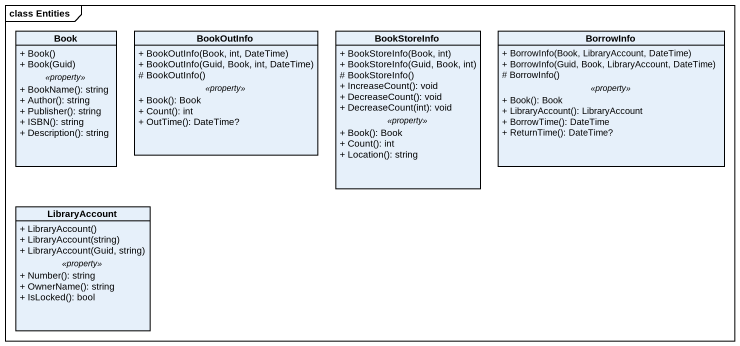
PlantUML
@startuml
mainframe class Entities
hide circle
hide empty members
skinparam classAttributeIconSize 0
class Book {
  + Book()
  + Book(Guid)
  .. <<property>> ..
  + BookName(): string
  + Author(): string
  + Publisher(): string
  + ISBN(): string
  + Description(): string
}
class BookOutInfo {
  + BookOutInfo(Book, int, DateTime)
  + BookOutInfo(Guid, Book, int, DateTime)
  # BookOutInfo()
  .. <<property>> ..
  + Book(): Book
  + Count(): int
  + OutTime(): DateTime?
}
class BookStoreInfo {
  + BookStoreInfo(Book, int)
  + BookStoreInfo(Guid, Book, int)
  # BookStoreInfo()
  + IncreaseCount(): void
  + DecreaseCount(): void
  + DecreaseCount(int): void
  .. <<property>> ..
  + Book(): Book
  + Count(): int
  + Location(): string
}
class BorrowInfo {
  + BorrowInfo(Book, LibraryAccount, DateTime)
  + BorrowInfo(Guid, Book, LibraryAccount, DateTime)
  # BorrowInfo()
  .. <<property>> ..
  + Book(): Book
  + LibraryAccount(): LibraryAccount
  + BorrowTime(): DateTime
  + ReturnTime(): DateTime?
}
class LibraryAccount {
  + LibraryAccount()
  + LibraryAccount(string)
  + LibraryAccount(Guid, string)
  .. <<property>> ..
  + Number(): string
  + OwnerName(): string
  + IsLocked(): bool
}
@enduml
